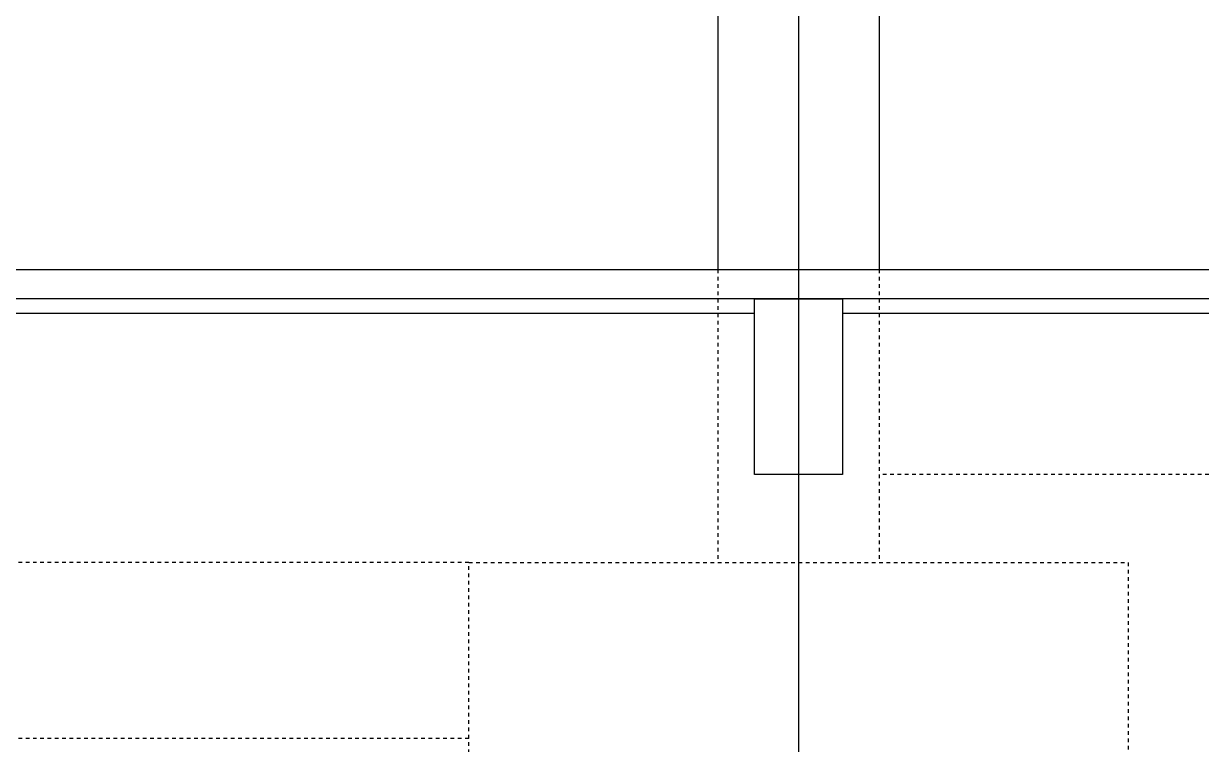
# Model space of a CAD drawing. Header units: millimetres. Extents: x -192235 to 515711, y 45168 to 947868.
# Drawn here: x 109711 to 117750, y 449958 to 454878 of the extents above; entities that cross this region are included whole.
import ezdxf

# ---------------------------------------------------------------- set-up
doc = ezdxf.new("R2010")
doc.units = ezdxf.units.MM
doc.header["$LTSCALE"] = 1000
doc.linetypes.add('TPH12-SEC-@20-1$0$CENTERK5', pattern=[6.916, 6.667, -0.083, 0.083, -0.083])
doc.linetypes.add('TPH12-SEC-@20-1$0$DOTK1', pattern=[0.1, 0.05, -0.05])
for name, color, linetype in [('TPH12-SEC-@20-1$0$H-SIN', 252, 'TPH12-SEC-@20-1$0$CENTERK5'), ('TPH12-SEC-@20-1$0$KABE1', 252, 'Continuous'), ('TPH12-SEC-@20-1$0$SIAGE1', 252, 'Continuous'), ('TPH12-SEC-@20-1$0$SIAGE3', 252, 'Continuous'), ('TPH12-SEC-@20-1$0$SUGATA3', 252, 'Continuous'), ('TPH12-SEC-@20-1$0$SUGATAD', 252, 'TPH12-SEC-@20-1$0$DOTK1')]:
    doc.layers.add(name, color=color, linetype=linetype)

# ---------------------------------------------------------------- blocks, each defined once
blk = doc.blocks.new('TPH12-SEC-@20-1')
at = {"layer": 'TPH12-SEC-@20-1$0$H-SIN'}
for p, q in [((115000, 484000), (115000, 447500)), ((81769.6, 453200), (201769.6, 453200))]:
    blk.add_line(p, q, dxfattribs=at)
at = {"layer": 'TPH12-SEC-@20-1$0$KABE1'}
blk.add_line((190280, 453000), (103125, 453000), dxfattribs=at)
blk.add_lwpolyline([(115300, 451800), (114700, 451800), (114700, 453000), (115300, 453000)], close=True, dxfattribs=at)
at = {"layer": 'TPH12-SEC-@20-1$0$SIAGE1'}
blk.add_line((103125, 453200), (190280, 453200), dxfattribs=at)
at = {"layer": 'TPH12-SEC-@20-1$0$SIAGE3'}
for p, q in [((114700, 452900), (103125, 452900)), ((129700, 452900), (115300, 452900))]:
    blk.add_line(p, q, dxfattribs=at)
at = {"layer": 'TPH12-SEC-@20-1$0$SUGATA3'}
for p, q in [((114450, 455050), (114450, 453200)), ((115550, 455050), (115550, 453200))]:
    blk.add_line(p, q, dxfattribs=at)
at = {"layer": 'TPH12-SEC-@20-1$0$SUGATAD', "ltscale": 0.5}
for p, q in [((114450, 453200), (114450, 451200)), ((115550, 453200), (115550, 451200)), ((127750, 451800), (115550, 451800)), ((112750, 451200), (103125, 451200)), ((112750, 450000), (100550, 450000))]:
    blk.add_line(p, q, dxfattribs=at)
blk.add_lwpolyline([(117250, 449800), (112750, 449800), (112750, 451200), (117250, 451200)], close=True, dxfattribs=at)

msp = doc.modelspace()

# ---------------------------------------------------------------- block references
msp.add_blockref('TPH12-SEC-@20-1', (0, 0))

doc.saveas('drawing.dxf')
